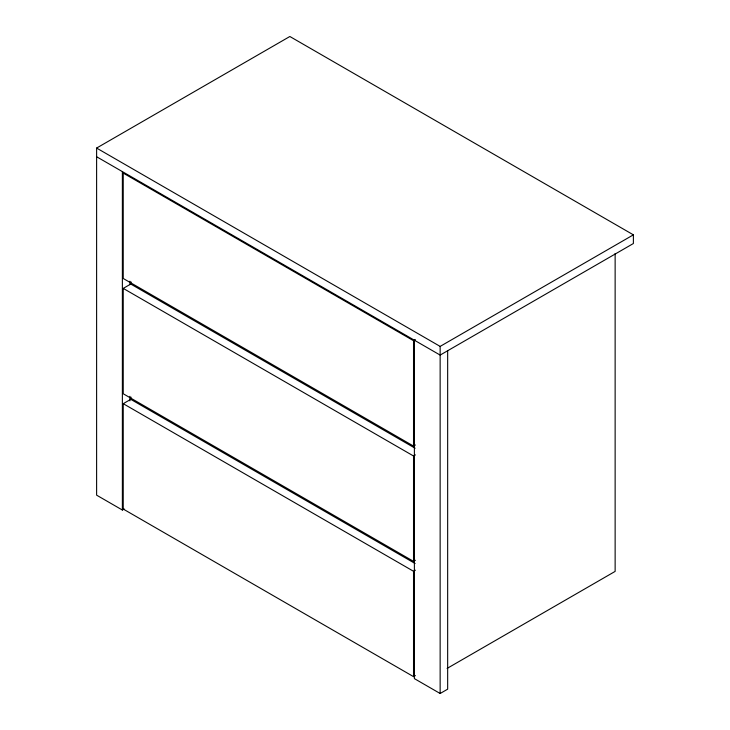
<?xml version="1.0" encoding="UTF-8"?>
<svg xmlns="http://www.w3.org/2000/svg" width="730" height="730" viewBox="0 0 730 730"><rect width="100%" height="100%" fill="white"/><g stroke="black" fill="none" stroke-linecap="round" stroke-linejoin="round"><path stroke-width="1.09" d="M124.255 508.956L122.375 510.033L96.615 495.159L96.615 148.062L289.856 36.5L633.385 234.841L633.385 243.519L440.144 355.081L96.615 156.74M415.406 560.275L413.527 561.352L123.233 393.762L123.233 288.396L130.752 284.052L415.115 448.229M415.406 675.56L413.527 676.637L123.233 509.047L123.233 403.681L130.752 399.337L415.115 563.514M415.406 444.99L413.527 446.066L123.233 278.477L123.233 173.101L413.527 340.7L415.406 339.614M96.615 148.062L440.144 346.403L633.385 234.841M123.233 288.396L413.527 455.985L415.406 454.899M123.233 403.681L413.527 571.271L415.406 570.185M447.098 668.415L615.135 571.398L615.135 253.493M414.385 340.207L414.385 678.626L440.144 693.5L447.663 689.166L447.663 350.738M440.144 346.403L440.144 693.5M413.527 340.7L413.527 446.066M413.527 455.985L413.527 561.352M413.527 571.271L413.527 676.637M130.971 281.835L130.971 284.043M130.971 397.12L130.971 399.328M129.894 281.223L129.894 284.645M129.894 396.308L129.894 400.87M122.375 171.614L122.375 510.033"/></g></svg>
